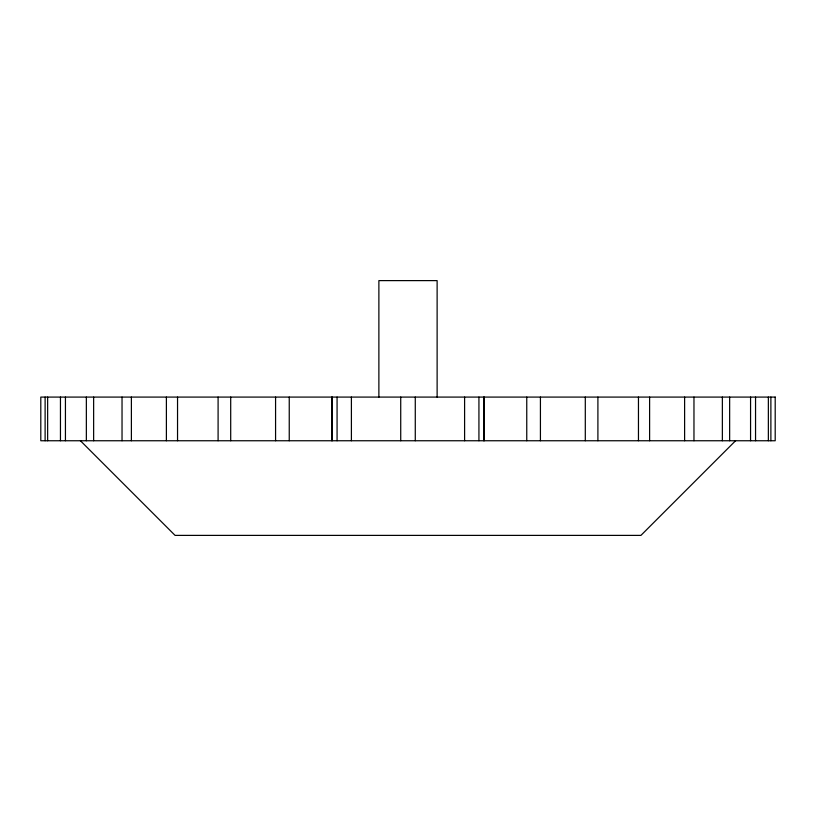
<?xml version="1.0" encoding="UTF-8"?>
<svg xmlns="http://www.w3.org/2000/svg" width="816" height="816" viewBox="0 0 816 816"><rect width="100%" height="100%" fill="white"/><g stroke="black" fill="none" stroke-linecap="round" stroke-linejoin="round"><path stroke-width="1.22" d="M735.563 440.752L640.927 535.388L175.073 535.388L80.437 440.752M770.885 397.086L770.885 440.752M768.356 397.086L768.356 440.752M755.545 397.086L755.545 440.752M750.567 397.086L750.567 440.752M729.647 397.086L729.647 440.752M722.364 397.086L722.364 440.752M693.967 397.086L693.967 440.752M684.614 397.086L684.614 440.752M649.607 397.086L649.607 440.752M638.459 397.086L638.459 440.752M597.904 397.086L597.904 440.752M585.296 397.086L585.296 440.752M540.427 397.086L540.427 440.752M526.759 397.086L526.759 440.752M484.204 397.086L484.204 440.752M483.786 397.086L483.786 440.752M478.931 397.086L478.931 440.752M464.6 397.086L464.6 440.752M437.121 397.086L437.121 280.612L378.879 280.612L378.879 397.086M415.273 397.086L415.273 440.752M400.727 397.086L400.727 440.752M351.4 397.086L351.4 440.752M337.069 397.086L337.069 440.752M332.214 397.086L332.214 440.752M331.796 397.086L331.796 440.752M289.241 397.086L289.241 440.752M275.573 397.086L275.573 440.752M230.704 397.086L230.704 440.752M218.096 397.086L218.096 440.752M177.541 397.086L177.541 440.752M166.393 397.086L166.393 440.752M131.386 397.086L131.386 440.752M122.033 397.086L122.033 440.752M93.636 397.086L93.636 440.752M86.353 397.086L86.353 440.752M65.433 397.086L65.433 440.752M60.455 397.086L60.455 440.752M47.644 397.086L47.644 440.752M45.115 397.086L45.115 440.752M775.2 397.086L40.8 397.086L40.8 440.752L775.2 440.752L775.2 397.086"/></g></svg>
